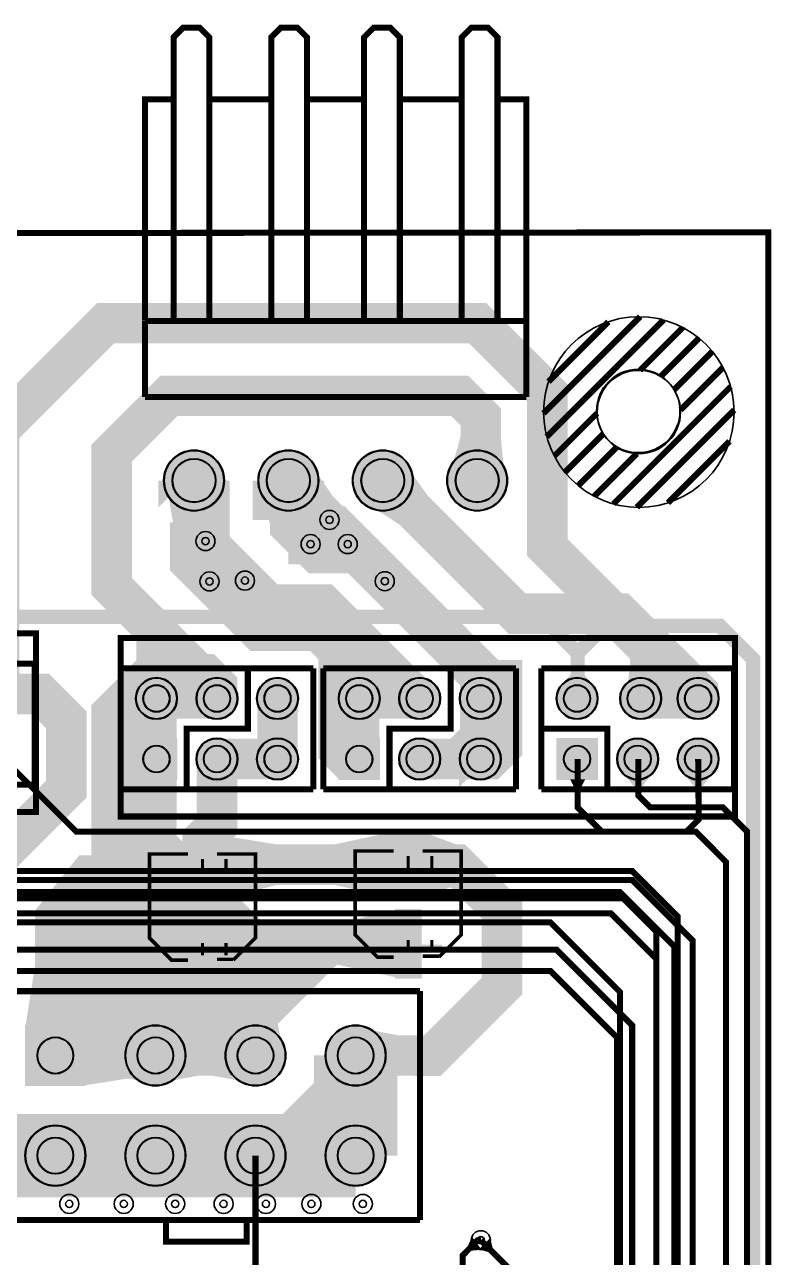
# Model space of a CAD drawing. Header units: millimetres. Extents: x -75 to 77, y -152 to 16.
# Drawn here: x 45.2 to 76.6, y -35.9 to 15.8 of the extents above; entities that cross this region are included whole.
import ezdxf

# ---------------------------------------------------------------- set-up
doc = ezdxf.new("R2010")
doc.units = ezdxf.units.MM
for name, color, linetype, true_color in [('BoardOutLine', 7, 'Continuous', 0xff00ff), ('BottomLayer', 7, 'Continuous', 0x0000ff), ('BottomSolderMaskLayer', 7, 'Continuous', 0xaa00ff), ('Document', 7, 'Continuous', 0xffffff), ('Hole', 7, 'Continuous', 0x222222), ('Inner1', 7, 'Continuous', 0x999966), ('Inner2', 7, 'Continuous', 0x008000), ('Multi-Layer', 7, 'Continuous', 0xc0c0c0), ('TopLayer', 7, 'Continuous', 0xff0000), ('TopPasteMaskLayer', 7, 'Continuous', 0x808080), ('TopSilkLayer', 7, 'Continuous', 0xffcc00), ('TopSolderMaskLayer', 7, 'Continuous', 0x800080)]:
    doc.layers.add(name, color=color, linetype=linetype, true_color=true_color)

msp = doc.modelspace()

# ---------------------------------------------------------------- hatches: boundary and pattern name
at = {"layer": 'BottomLayer'}
for points in [[(53.415, -3.96), (51.29, -3.96), (51.502, -5.085), (53.202, -5.085)], [(55.285, -4.011), (57.407, -3.908), (57.238, -4.785), (55.538, -4.867)], [(60.008, -11.999), (58.563, -11.998), (58.436, -11.232), (60.136, -11.234)], [(65.088, -11.999), (63.643, -11.998), (63.516, -11.279), (65.216, -11.281)], [(59.733, -13.169), (59.733, -11.724), (60.498, -11.596), (60.498, -13.296)], [(59.733, -13.169), (59.733, -11.724), (60.498, -11.596), (60.498, -13.296)], [(61.377, -13.169), (61.377, -11.724), (60.612, -11.596), (60.612, -13.296)], [(61.377, -13.169), (61.377, -11.724), (60.612, -11.596), (60.612, -13.296)], [(49.926, -14.136), (51.626, -14.136), (51.626, -12.446), (49.926, -12.446)], [(58.435, -14.136), (60.135, -14.136), (60.135, -12.446), (58.435, -12.446)], [(60.008, -12.894), (58.563, -12.894), (58.435, -13.659), (60.135, -13.659)], [(65.088, -12.894), (63.643, -12.894), (63.515, -13.659), (65.215, -13.659)], [(65.088, -14.538), (63.643, -14.538), (63.515, -13.773), (65.215, -13.773)], [(62.273, -15.709), (62.273, -14.264), (63.038, -14.136), (63.038, -15.836)], [(63.917, -15.709), (63.917, -14.264), (63.152, -14.136), (63.152, -15.836)], [(51.626, -15.836), (49.926, -15.836), (49.926, -18.386), (51.626, -18.386)], [(50.776, -18.566), (46.533, -22.809), (46.533, -27.427), (54.933, -27.427), (54.933, -22.723)], [(45.283, -26.177), (47.783, -26.177), (47.383, -23.627), (45.683, -23.627)], [(45.283, -26.177), (47.783, -26.177), (47.383, -23.627), (45.683, -23.627)], [(51.018, -26.21), (49.516, -27.713), (49.056, -26.952), (50.258, -25.75)], [(55.995, -26.768), (53.87, -26.768), (54.083, -25.643), (55.783, -25.643)], [(47.783, -26.177), (47.783, -28.677), (50.333, -28.277), (50.333, -26.577)], [(50.074, -28.489), (50.074, -26.364), (48.949, -26.577), (48.949, -28.277)], [(51.391, -28.489), (51.391, -26.364), (52.516, -26.577), (52.516, -28.277)], [(54.274, -28.489), (54.274, -26.364), (53.149, -26.577), (53.149, -28.277)]]:
    msp.add_hatch(color=256, dxfattribs=at).paths.add_polyline_path(points)
at = {"layer": 'BottomSolderMaskLayer'}
for points in [[(51.077, -3.302, 1), (53.627, -3.302, 1)], [(55.039, -3.302, 1), (57.59, -3.302, 1)], [(58.999, -3.302, 1), (61.55, -3.302, 1)], [(62.959, -3.302, 1), (65.51, -3.302, 1)], [(49.901, -12.446, 1), (51.652, -12.446, 1)], [(52.441, -12.446, 1), (54.192, -12.446, 1)], [(54.981, -12.446, 1), (56.732, -12.446, 1)], [(58.41, -12.446, 1), (60.161, -12.446, 1)], [(60.95, -12.446, 1), (62.701, -12.446, 1)], [(63.49, -12.446, 1), (65.241, -12.446, 1)], [(67.554, -12.446, 1), (69.305, -12.446, 1)], [(70.221, -12.446, 1), (71.972, -12.446, 1)], [(72.634, -12.446, 1), (74.385, -12.446, 1)], [(49.901, -14.111), (51.651, -14.111), (51.651, -15.861), (49.901, -15.861)], [(52.441, -14.986, 1), (54.192, -14.986, 1)], [(54.981, -14.986, 1), (56.732, -14.986, 1)], [(58.41, -14.111), (60.16, -14.111), (60.16, -15.861), (58.41, -15.861)], [(60.95, -14.986, 1), (62.701, -14.986, 1)], [(63.49, -14.986, 1), (65.241, -14.986, 1)], [(67.554, -14.111), (69.304, -14.111), (69.304, -15.861), (67.554, -15.861)], [(70.094, -14.986, 1), (71.845, -14.986, 1)], [(72.634, -14.986, 1), (74.385, -14.986, 1)], [(45.257, -26.152), (47.808, -26.152), (47.808, -28.702), (45.257, -28.702)], [(49.457, -27.427, 1), (52.008, -27.427, 1)], [(53.658, -27.427, 1), (56.208, -27.427, 1)], [(57.857, -27.427, 1), (60.408, -27.427, 1)], [(45.257, -31.627, 1), (47.808, -31.627, 1)], [(49.457, -31.627, 1), (52.008, -31.627, 1)], [(53.658, -31.627, 1), (56.208, -31.627, 1)], [(57.857, -31.627, 1), (60.408, -31.627, 1)]]:
    msp.add_hatch(color=256, dxfattribs=at).paths.add_polyline_path(points)
at = {"layer": 'Document'}
for points in [[(61.276, -19.051), (61.405, -19.051), (61.405, -19.567), (61.276, -19.567)], [(52.64, -19.178), (52.769, -19.178), (52.769, -19.694), (52.64, -19.694)], [(52.64, -23.22), (52.769, -23.22), (52.769, -22.704), (52.64, -22.704)], [(61.276, -23.093), (61.405, -23.093), (61.405, -22.577), (61.276, -22.577)], [(52.274, -23.027), (53.134, -23.027), (53.134, -22.898), (52.274, -22.898)], [(60.911, -22.9), (61.771, -22.9), (61.771, -22.771), (60.911, -22.771)]]:
    msp.add_hatch(color=256, dxfattribs=at).paths.add_polyline_path(points)
at = {"layer": 'Inner1'}
for points in [[(67.716, -11.984), (69.16, -12.013), (68.58, -11.236), (68.326, -11.231)], [(59.733, -13.169), (59.733, -11.724), (60.498, -11.596), (60.498, -13.296)], [(59.733, -13.169), (59.733, -11.724), (60.498, -11.596), (60.498, -13.296)], [(61.377, -13.169), (61.377, -11.724), (60.612, -11.596), (60.612, -13.296)], [(61.377, -13.169), (61.377, -11.724), (60.612, -11.596), (60.612, -13.296)], [(58.435, -14.136), (60.135, -14.136), (60.135, -12.446), (58.435, -12.446)], [(60.008, -12.894), (58.563, -12.894), (58.435, -13.659), (60.135, -13.659)], [(74.236, -15.427), (72.791, -15.441), (73.394, -16.2), (73.648, -16.197)], [(64.417, -35.578), (64.019, -35.026), (63.851, -35.408), (64.001, -35.617)]]:
    msp.add_hatch(color=256, dxfattribs=at).paths.add_polyline_path(points)
at = {"layer": 'Inner2'}
for points in [[(51.328, -4.019), (53.449, -3.9), (53.301, -5.035), (51.601, -5.13)], [(55.28, -4.004), (57.403, -3.916), (57.238, -5.049), (55.538, -5.119)], [(60.008, -11.998), (58.563, -11.998), (58.435, -11.233), (60.135, -11.233)], [(61.056, -12.808), (61.843, -11.596), (61.281, -11.057), (60.335, -12.515)], [(59.733, -13.169), (59.733, -11.724), (60.498, -11.596), (60.498, -13.296)], [(59.733, -13.169), (59.733, -11.724), (60.498, -11.596), (60.498, -13.296)], [(61.377, -13.169), (61.377, -11.724), (60.612, -11.596), (60.612, -13.296)], [(61.377, -13.169), (61.377, -11.724), (60.612, -11.596), (60.612, -13.296)], [(65.088, -11.998), (63.643, -11.998), (63.515, -11.533), (65.215, -11.533)], [(58.435, -14.136), (60.135, -14.136), (60.135, -12.446), (58.435, -12.446)], [(58.435, -14.136), (60.135, -14.136), (60.135, -12.446), (58.435, -12.446)], [(60.008, -12.894), (58.563, -12.894), (58.435, -13.659), (60.135, -13.659)], [(60.008, -12.894), (58.563, -12.894), (58.435, -13.659), (60.135, -13.659)], [(65.088, -12.894), (63.643, -12.894), (63.515, -13.659), (65.215, -13.659)], [(63.917, -15.709), (63.917, -14.264), (63.467, -13.784), (63.467, -16.188)], [(65.088, -14.538), (63.643, -14.538), (63.515, -13.773), (65.215, -13.773)], [(62.273, -15.709), (62.273, -14.264), (63.038, -14.136), (63.038, -15.836)], [(62.273, -15.709), (62.273, -14.264), (63.038, -14.136), (63.038, -15.836)], [(63.917, -15.709), (63.917, -14.264), (63.152, -14.136), (63.152, -15.836)], [(65.088, -14.538), (63.643, -14.538), (63.163, -14.088), (65.567, -14.088)], [(70.256, -15.448), (71.7, -15.419), (71.12, -16.196), (70.866, -16.201)], [(68.771, -15.836), (68.136, -15.836), (68.326, -16.217), (68.58, -16.217)], [(55.995, -32.285), (53.87, -32.285), (54.806, -33.41), (55.06, -33.41)]]:
    msp.add_hatch(color=256, dxfattribs=at).paths.add_polyline_path(points)
at = {"layer": 'Multi-Layer'}
for points in [[(51.102, -3.302, 1), (53.602, -3.302, 1)], [(55.064, -3.302, 1), (57.564, -3.302, 1)], [(59.024, -3.302, 1), (61.524, -3.302, 1)], [(62.984, -3.302, 1), (65.484, -3.302, 1)], [(49.926, -12.446, 1), (51.626, -12.446, 1)], [(52.466, -12.446, 1), (54.166, -12.446, 1)], [(55.006, -12.446, 1), (56.706, -12.446, 1)], [(58.435, -12.446, 1), (60.135, -12.446, 1)], [(60.975, -12.446, 1), (62.675, -12.446, 1)], [(63.515, -12.446, 1), (65.215, -12.446, 1)], [(67.579, -12.446, 1), (69.279, -12.446, 1)], [(70.246, -12.446, 1), (71.946, -12.446, 1)], [(72.659, -12.446, 1), (74.359, -12.446, 1)], [(49.926, -14.136), (51.626, -14.136), (51.626, -15.836), (49.926, -15.836)], [(52.466, -14.986, 1), (54.166, -14.986, 1)], [(55.006, -14.986, 1), (56.706, -14.986, 1)], [(58.435, -14.136), (60.135, -14.136), (60.135, -15.836), (58.435, -15.836)], [(60.975, -14.986, 1), (62.675, -14.986, 1)], [(63.515, -14.986, 1), (65.215, -14.986, 1)], [(67.579, -14.136), (69.279, -14.136), (69.279, -15.836), (67.579, -15.836)], [(70.119, -14.986, 1), (71.819, -14.986, 1)], [(72.659, -14.986, 1), (74.359, -14.986, 1)], [(45.283, -26.177), (47.783, -26.177), (47.783, -28.677), (45.283, -28.677)], [(49.483, -27.427, 1), (51.983, -27.427, 1)], [(53.683, -27.427, 1), (56.183, -27.427, 1)], [(57.883, -27.427, 1), (60.383, -27.427, 1)], [(45.283, -31.627, 1), (47.783, -31.627, 1)], [(49.483, -31.627, 1), (51.983, -31.627, 1)], [(53.683, -31.627, 1), (56.183, -31.627, 1)], [(57.883, -31.627, 1), (60.383, -31.627, 1)]]:
    msp.add_hatch(color=256, dxfattribs=at).paths.add_polyline_path(points)
at = {"layer": 'TopLayer'}
for points in [[(63.233, -2.554), (65.35, -2.738), (65.239, -1.599), (63.539, -1.451)], [(57.531, -3.016), (56.029, -4.519), (56.975, -5.164), (58.177, -3.962)], [(57.531, -3.016), (56.029, -4.519), (56.975, -5.164), (58.177, -3.962)], [(61.485, -2.992), (60.013, -4.524), (60.972, -5.151), (62.149, -3.924)], [(53.404, -3.977), (51.279, -3.944), (51.474, -5.072), (53.174, -5.099)], [(51.499, -11.998), (50.054, -11.998), (49.926, -11.233), (51.626, -11.233)], [(53.638, -11.659), (52.468, -12.508), (51.907, -11.97), (53.3, -10.959)], [(60.008, -11.999), (58.563, -11.998), (58.436, -11.232), (60.136, -11.234)], [(71.927, -12.265), (70.565, -11.783), (70.651, -11.002), (72.351, -11.604)], [(73.703, -11.619), (72.682, -12.64), (72.051, -12.19), (73.253, -10.987)], [(73.835, -11.661), (72.661, -12.504), (72.102, -11.963), (73.502, -10.959)], [(44.62, -12.978), (44.62, -11.533), (45.385, -11.406), (45.385, -13.106)], [(51.224, -13.169), (51.224, -11.724), (51.989, -11.596), (51.989, -13.296)], [(52.868, -13.169), (52.868, -11.724), (52.103, -11.596), (52.103, -13.296)], [(59.733, -13.169), (59.733, -11.724), (60.498, -11.596), (60.498, -13.296)], [(59.733, -13.169), (59.733, -11.724), (60.498, -11.696), (60.498, -13.196)], [(59.733, -13.169), (59.733, -11.724), (60.498, -11.696), (60.498, -13.196)], [(61.377, -13.169), (61.377, -11.724), (60.612, -11.596), (60.612, -13.296)], [(61.377, -13.169), (61.377, -11.724), (60.612, -11.696), (60.612, -13.196)], [(61.377, -13.169), (61.377, -11.724), (60.612, -11.696), (60.612, -13.196)], [(65.088, -11.999), (63.643, -11.997), (63.516, -11.533), (65.216, -11.535)], [(71.544, -13.169), (71.544, -11.724), (72.309, -11.596), (72.309, -13.296)], [(73.061, -13.169), (73.061, -11.724), (72.296, -11.596), (72.296, -13.296)], [(49.926, -14.136), (51.626, -14.136), (51.626, -12.446), (49.926, -12.446)], [(51.499, -12.894), (50.054, -12.894), (49.926, -13.659), (51.626, -13.659)], [(56.579, -12.894), (55.134, -12.894), (55.006, -13.659), (56.706, -13.659)], [(58.435, -14.136), (60.135, -14.136), (60.135, -12.446), (58.435, -12.446)], [(58.435, -14.136), (60.135, -14.136), (60.135, -12.446), (58.435, -12.446)], [(60.008, -12.894), (58.563, -12.894), (58.435, -13.659), (60.135, -13.659)], [(65.088, -12.894), (63.643, -12.894), (63.515, -13.659), (65.215, -13.659)], [(56.579, -14.538), (55.134, -14.538), (55.006, -13.773), (56.706, -13.773)], [(65.088, -14.538), (63.643, -14.538), (63.515, -13.773), (65.215, -13.773)], [(53.764, -15.709), (53.764, -14.264), (54.529, -14.136), (54.529, -15.836)], [(55.408, -15.709), (55.408, -14.264), (54.643, -14.136), (54.643, -15.836)], [(58.435, -15.836), (60.101, -14.136), (59.021, -14.004), (57.825, -15.212)], [(62.273, -15.709), (62.273, -14.264), (63.038, -14.136), (63.038, -15.836)], [(63.917, -15.709), (63.917, -14.264), (63.152, -14.136), (63.152, -15.836)], [(54.039, -15.434), (52.594, -15.434), (52.466, -16.199), (54.166, -16.199)], [(60.79, -20.822), (60.79, -18.022), (58.24, -18.571), (58.24, -20.271)], [(60.79, -20.822), (60.79, -18.022), (61.89, -18.022), (61.89, -20.822)], [(61.89, -18.022), (61.89, -20.822), (63.363, -20.271), (63.363, -18.571)], [(52.154, -20.949), (52.154, -18.149), (53.254, -18.149), (53.254, -20.949)], [(53.254, -18.149), (53.254, -20.949), (55.804, -20.271), (55.804, -18.571)], [(52.154, -24.27), (52.154, -21.47), (49.604, -22.02), (49.604, -23.72)], [(52.154, -24.27), (52.154, -21.47), (50.81, -22.02), (50.81, -23.72)], [(52.154, -24.27), (52.154, -21.47), (53.254, -21.47), (53.254, -24.27)], [(53.254, -21.47), (53.254, -24.27), (55.804, -23.593), (55.804, -21.893)], [(60.79, -24.143), (60.79, -21.343), (58.24, -21.893), (58.24, -23.593)], [(60.79, -24.143), (60.79, -21.343), (61.89, -21.343), (61.89, -24.143)], [(54.933, -27.427), (54.933, -24.96), (57.15, -22.743), (48.25, -22.743), (48.123, -22.87), (48.123, -23.555), (46.533, -25.146), (46.533, -27.427)], [(45.283, -26.177), (47.783, -26.177), (47.383, -24.46), (45.683, -24.46)], [(55.995, -26.768), (53.87, -26.768), (54.083, -25.839), (55.783, -25.839)], [(47.783, -26.177), (47.783, -28.677), (50.333, -28.277), (50.333, -26.577)], [(50.074, -28.489), (50.074, -26.364), (48.949, -26.577), (48.949, -28.277)], [(51.391, -28.489), (51.391, -26.364), (52.516, -26.577), (52.516, -28.277)], [(54.274, -28.489), (54.274, -26.364), (53.149, -26.577), (53.149, -28.277)], [(59.793, -26.366), (59.79, -28.491), (60.915, -28.28), (60.918, -26.58)], [(64.298, -35.568), (64.779, -35.088), (64.882, -35.493), (64.703, -35.672)]]:
    msp.add_hatch(color=256, dxfattribs=at).paths.add_polyline_path(points)
at = {"layer": 'TopPasteMaskLayer'}
for points in [[(60.79, -20.822), (60.79, -18.022), (61.89, -18.022), (61.89, -20.822)], [(52.154, -20.949), (52.154, -18.149), (53.254, -18.149), (53.254, -20.949)], [(52.154, -24.27), (52.154, -21.47), (53.254, -21.47), (53.254, -24.27)], [(60.79, -24.143), (60.79, -21.343), (61.89, -21.343), (61.89, -24.143)]]:
    msp.add_hatch(color=256, dxfattribs=at).paths.add_polyline_path(points)
at = {"layer": 'TopSilkLayer'}
for points in [[(62.265, -19.051), (62.394, -19.051), (62.394, -19.567), (62.265, -19.567)], [(53.629, -19.178), (53.758, -19.178), (53.758, -19.694), (53.629, -19.694)], [(53.629, -23.22), (53.758, -23.22), (53.758, -22.704), (53.629, -22.704)], [(62.265, -23.093), (62.394, -23.093), (62.394, -22.577), (62.265, -22.577)], [(53.264, -23.027), (54.123, -23.027), (54.123, -22.898), (53.264, -22.898)], [(61.9, -22.9), (62.76, -22.9), (62.76, -22.771), (61.9, -22.771)]]:
    msp.add_hatch(color=256, dxfattribs=at).paths.add_polyline_path(points)
at = {"layer": 'TopSolderMaskLayer'}
for points in [[(51.077, -3.302, 1), (53.627, -3.302, 1)], [(55.039, -3.302, 1), (57.59, -3.302, 1)], [(58.999, -3.302, 1), (61.55, -3.302, 1)], [(62.959, -3.302, 1), (65.51, -3.302, 1)], [(49.901, -12.446, 1), (51.652, -12.446, 1)], [(52.441, -12.446, 1), (54.192, -12.446, 1)], [(54.981, -12.446, 1), (56.732, -12.446, 1)], [(58.41, -12.446, 1), (60.161, -12.446, 1)], [(60.95, -12.446, 1), (62.701, -12.446, 1)], [(63.49, -12.446, 1), (65.241, -12.446, 1)], [(67.554, -12.446, 1), (69.305, -12.446, 1)], [(70.221, -12.446, 1), (71.972, -12.446, 1)], [(72.634, -12.446, 1), (74.385, -12.446, 1)], [(49.901, -14.111), (51.651, -14.111), (51.651, -15.861), (49.901, -15.861)], [(52.441, -14.986, 1), (54.192, -14.986, 1)], [(54.981, -14.986, 1), (56.732, -14.986, 1)], [(58.41, -14.111), (60.16, -14.111), (60.16, -15.861), (58.41, -15.861)], [(60.95, -14.986, 1), (62.701, -14.986, 1)], [(63.49, -14.986, 1), (65.241, -14.986, 1)], [(67.554, -14.111), (69.304, -14.111), (69.304, -15.861), (67.554, -15.861)], [(70.094, -14.986, 1), (71.845, -14.986, 1)], [(72.634, -14.986, 1), (74.385, -14.986, 1)], [(52.144, -21.013), (52.144, -18.084), (53.264, -18.084), (53.264, -21.013)], [(60.78, -20.886), (60.78, -17.957), (61.9, -17.957), (61.9, -20.886)], [(52.144, -24.334), (52.144, -21.405), (53.264, -21.405), (53.264, -24.334)], [(60.78, -24.207), (60.78, -21.278), (61.9, -21.278), (61.9, -24.207)], [(45.257, -26.152), (47.808, -26.152), (47.808, -28.702), (45.257, -28.702)], [(49.457, -27.427, 1), (52.008, -27.427, 1)], [(53.658, -27.427, 1), (56.208, -27.427, 1)], [(57.857, -27.427, 1), (60.408, -27.427, 1)], [(45.257, -31.627, 1), (47.808, -31.627, 1)], [(49.457, -31.627, 1), (52.008, -31.627, 1)], [(53.658, -31.627, 1), (56.208, -31.627, 1)], [(57.857, -31.627, 1), (60.408, -31.627, 1)]]:
    msp.add_hatch(color=256, dxfattribs=at).paths.add_polyline_path(points)

# ---------------------------------------------------------------- linework, layer by layer
at = {"layer": 'BoardOutLine', "const_width": 0.254}
msp.add_lwpolyline([(-74.422, 6.985), (76.454, 7.112), (76.454, -103.378), (34.036, -103.378), (34.036, -89.662), (14.986, -89.154), (14.986, -103.378), (-34.036, -103.378), (-34.163, -147.955), (-74.295, -147.828), (-74.422, 6.985)], close=True, dxfattribs=at)
at = {"layer": 'BottomLayer', "const_width": 1.7}
for points in [[(59.286, -12.446), (59.286, -10.01), (57.785, -8.509), (54.991, -8.509), (52.352, -5.87), (52.352, -3.302)], [(64.366, -12.446), (64.366, -11.28), (59.055, -5.969), (57.531, -5.969), (56.388, -4.826), (56.388, -3.376), (56.314, -3.302)], [(61.825, -12.446), (61.722, -12.446), (59.286, -10.01)], [(53.316, -12.446), (53.316, -11.914), (52.832, -11.43), (50.546, -11.43), (48.895, -13.081), (48.895, -19.304)], [(50.776, -12.446), (50.776, -12.597), (49.657, -13.716), (49.657, -26.351), (50.733, -27.427)], [(50.776, -12.446), (53.316, -12.446)], [(50.776, -14.986), (50.776, -12.446)], [(61.825, -12.446), (59.285, -12.446)], [(59.285, -12.446), (61.825, -12.446)], [(59.285, -14.986), (59.285, -12.446)], [(64.365, -14.986), (64.365, -12.446)], [(46.533, -27.427), (46.533, -22.809), (50.776, -18.566), (50.776, -14.986)], [(61.825, -14.986), (64.365, -14.986)], [(54.933, -27.427), (54.933, -22.723), (50.776, -18.566)], [(48.895, -19.876), (47.943, -19.876), (46.533, -21.641), (46.533, -27.427)], [(50.733, -27.427), (46.533, -27.427)], [(54.933, -27.427), (50.733, -27.427)]]:
    msp.add_lwpolyline(points, dxfattribs=at)
at = {"layer": 'BottomSolderMaskLayer'}
for centre, radius in [((52.352, -3.302), 1.275), ((56.314, -3.302), 1.275), ((60.274, -3.302), 1.275), ((64.234, -3.302), 1.275), ((52.352, -3.302), 0.918), ((56.314, -3.302), 0.918), ((60.274, -3.302), 0.918), ((64.234, -3.302), 0.918), ((50.776, -12.446), 0.875), ((50.776, -12.446), 0.566), ((53.316, -12.446), 0.875), ((53.316, -12.446), 0.566), ((55.856, -12.446), 0.875), ((55.856, -12.446), 0.566), ((59.285, -12.446), 0.875), ((59.285, -12.446), 0.566), ((61.825, -12.446), 0.875), ((61.825, -12.446), 0.566), ((64.365, -12.446), 0.875), ((64.365, -12.446), 0.566), ((68.429, -12.446), 0.875), ((68.429, -12.446), 0.566), ((71.096, -12.446), 0.875), ((71.096, -12.446), 0.566), ((73.509, -12.446), 0.875), ((73.509, -12.446), 0.566), ((50.776, -14.986), 0.566), ((53.316, -14.986), 0.875), ((53.316, -14.986), 0.566), ((55.856, -14.986), 0.875), ((55.856, -14.986), 0.566), ((59.285, -14.986), 0.566), ((61.825, -14.986), 0.875), ((61.825, -14.986), 0.566), ((64.365, -14.986), 0.875), ((64.365, -14.986), 0.566), ((68.429, -14.986), 0.566), ((70.969, -14.986), 0.875), ((70.969, -14.986), 0.566), ((73.509, -14.986), 0.875), ((73.509, -14.986), 0.566), ((50.733, -27.427), 1.275), ((54.933, -27.427), 1.275), ((59.133, -27.427), 1.275), ((46.533, -27.427), 0.765), ((50.733, -27.427), 0.765), ((54.933, -27.427), 0.765), ((59.133, -27.427), 0.765), ((46.533, -31.627), 1.275), ((50.733, -31.627), 1.275), ((54.933, -31.627), 1.275), ((59.133, -31.627), 1.275), ((46.533, -31.627), 0.765), ((50.733, -31.627), 0.765), ((54.933, -31.627), 0.765), ((59.133, -31.627), 0.765)]:
    msp.add_circle(centre, radius, dxfattribs=at)
at = {"layer": 'Hole'}
for centre in [(58.039, -4.953), (52.832, -5.842), (57.244, -5.969), (58.801, -5.969), (53.001, -7.535), (54.491, -7.501), (60.358, -7.526), (47.117, -33.655), (49.403, -33.655), (51.562, -33.655), (53.594, -33.655), (55.372, -33.655), (57.277, -33.655), (59.436, -33.655), (64.389, -35.179)]:
    msp.add_circle(centre, 0.152, dxfattribs=at)
at = {"layer": 'Inner1'}
for points, const_width in [([(68.453, -12.446), (68.453, -10.541), (66.929, -9.017), (41.148, -9.017), (39.243, -10.922), (39.243, -12.105), (39.092, -12.256)], 0.6), ([(68.453, -10.541), (69.596, -9.398), (74.422, -9.398), (75.819, -10.795), (75.819, -54.991), (71.12, -59.69), (71.12, -76.2), (69.84, -77.48), (69.84, -86.233)], 0.6), ([(61.825, -12.446), (59.285, -12.446)], 1.7), ([(59.285, -12.446), (61.825, -12.446)], 1.7), ([(59.285, -14.986), (59.285, -12.446)], 1.7), ([(31.242, -79.121), (31.369, -78.994), (31.877, -78.994), (32.893, -80.01), (32.893, -84.201), (38.354, -89.662), (43.688, -89.662), (44.45, -88.9), (44.45, -73.533), (50.673, -67.31), (53.213, -67.31), (53.213, -57.912), (58.039, -53.086), (72.39, -53.086), (73.66, -51.816), (73.66, -44.196), (71.755, -42.291), (71.755, -23.368), (69.85, -21.463), (-25.527, -21.463), (-27.074, -19.916), (-27.074, -14.796)], 0.254), ([(31.242, -80.645), (30.861, -81.026), (30.861, -83.439), (37.719, -90.297), (44.196, -90.297), (45.212, -89.281), (45.212, -74.549), (51.308, -68.453), (53.721, -68.453), (55.245, -66.929), (55.245, -57.15), (57.785, -54.61), (72.517, -54.61), (74.422, -52.705), (74.422, -43.561), (72.517, -41.656), (72.517, -22.86), (70.231, -20.574), (-23.495, -20.574), (-24.534, -19.535), (-24.534, -14.796)], 0.254), ([(17.399, -81.915), (23.749, -88.265), (34.29, -88.265), (37.338, -91.313), (44.704, -91.313), (46.101, -89.916), (46.101, -74.676), (51.435, -69.342), (53.975, -69.342), (56.007, -67.31), (56.007, -57.531), (57.785, -55.753), (73.152, -55.753), (75.057, -53.848), (75.057, -43.053), (73.279, -41.275), (73.279, -22.606), (70.739, -20.066), (4.445, -20.066), (2.897, -18.518), (2.897, -14.732)], 0.254), ([(44.173, -14.796), (47.412, -18.034), (73.025, -18.034), (73.533, -17.526), (73.51, -14.986)], 0.254), ([(38.354, -82.677), (37.973, -82.296), (36.703, -82.296), (36.195, -82.804), (36.195, -83.947), (38.862, -86.614), (42.291, -86.614), (43.307, -85.598), (43.307, -71.501), (49.784, -65.024), (51.054, -65.024), (52.07, -64.008), (52.07, -60.071), (50.229, -58.23), (50.229, -46.927), (52.197, -44.958), (68.707, -44.958), (70.739, -42.926), (70.739, -26.162), (67.564, -22.987), (-42.799, -22.987)], 0.254), ([(37.338, -83.566), (39.624, -85.852), (41.529, -85.852), (42.545, -84.836), (42.545, -71.374), (49.022, -64.897), (49.022, -46.355), (51.181, -44.196), (68.453, -44.196), (70.104, -42.545), (70.104, -26.67), (67.31, -23.876), (-42.068, -23.876), (-42.672, -24.48), (-42.672, -25.908)], 0.254), ([(-7.874, -67.437), (-5.207, -64.77), (18.034, -64.77), (19.304, -63.5), (46.736, -63.5), (48.133, -62.103), (48.133, -44.958), (49.784, -43.307), (62.738, -43.307), (63.627, -42.418), (63.627, -35.817), (64.255, -35.179), (64.389, -35.179)], 0.254)]:
    msp.add_lwpolyline(points, dxfattribs=dict(at, const_width=const_width))
at = {"layer": 'Inner2'}
for points, const_width in [([(59.285, -12.446), (59.285, -10.263), (57.658, -8.636), (54.864, -8.636), (52.451, -6.223), (52.451, -3.401), (52.352, -3.302)], 1.7), ([(64.365, -12.446), (64.365, -11.533), (59.182, -6.35), (57.531, -6.35), (56.388, -5.207), (56.388, -3.376), (56.314, -3.302)], 1.7), ([(61.825, -12.446), (61.468, -12.446), (59.285, -10.263)], 1.7), ([(59.285, -12.446), (59.285, -14.986)], 1.7), ([(61.825, -12.446), (59.285, -12.446)], 1.7), ([(59.285, -12.446), (61.825, -12.446)], 1.7), ([(59.285, -14.986), (59.285, -12.446)], 1.7), ([(64.365, -14.986), (64.365, -12.446)], 1.7), ([(61.825, -14.986), (63.467, -14.986), (64.365, -14.088)], 1.7), ([(61.825, -14.986), (64.365, -14.986)], 1.7), ([(51.435, -72.898), (51.689, -73.152), (67.564, -73.152), (70.866, -69.85), (70.866, -56.642), (69.596, -55.372), (67.31, -55.372), (66.167, -54.229), (66.167, -44.196), (70.231, -40.132), (70.231, -24.765), (67.31, -21.844), (7.874, -21.844), (5.437, -19.407), (5.437, -14.732)], 0.254), ([(28.321, -74.422), (33.528, -69.215), (38.227, -69.215), (44.323, -75.311), (68.58, -75.311), (72.771, -71.12), (72.771, -54.102), (71.628, -52.959), (69.469, -52.959), (68.453, -51.943), (68.453, -45.466), (72.644, -41.275), (72.644, -21.59), (70.739, -19.685), (43.434, -19.685), (41.633, -17.884), (41.633, -14.796)], 0.254), ([(36.068, -73.152), (35.433, -72.517), (35.433, -71.374), (36.068, -70.739), (37.465, -70.739), (44.069, -77.343), (68.961, -77.343), (74.676, -71.628), (74.676, -19.304), (73.406, -18.034), (69.469, -18.034), (68.453, -17.018), (68.453, -14.986)], 0.254), ([(36.703, -71.755), (43.307, -78.359), (69.342, -78.359), (75.565, -72.136), (75.565, -18.034), (74.549, -17.018), (71.501, -17.018), (70.993, -16.51), (70.993, -14.986)], 0.254), ([(49.022, -74.295), (68.199, -74.295), (71.755, -70.739), (71.755, -54.991), (70.866, -54.102), (68.707, -54.102), (67.564, -52.959), (67.564, -44.958), (71.755, -40.767), (71.755, -22.225), (70.358, -20.828), (42.291, -20.828), (39.092, -17.629), (39.092, -14.796)], 0.254), ([(56.134, -48.387), (54.933, -47.186), (54.933, -31.627)], 0.254)]:
    msp.add_lwpolyline(points, dxfattribs=dict(at, const_width=const_width))
at = {"layer": 'Multi-Layer'}
for centre, radius in [((70.993, -0.381), 1.75), ((52.352, -3.302), 1.25), ((56.314, -3.302), 1.25), ((60.274, -3.302), 1.25), ((64.234, -3.302), 1.25), ((52.352, -3.302), 0.9), ((56.314, -3.302), 0.9), ((60.274, -3.302), 0.9), ((64.234, -3.302), 0.9), ((58.039, -4.953), 0.4), ((52.832, -5.842), 0.4), ((57.244, -5.969), 0.4), ((58.801, -5.969), 0.4), ((53.001, -7.535), 0.4), ((54.491, -7.501), 0.4), ((60.358, -7.526), 0.4), ((50.776, -12.446), 0.85), ((50.776, -12.446), 0.55), ((53.316, -12.446), 0.85), ((53.316, -12.446), 0.55), ((55.856, -12.446), 0.85), ((55.856, -12.446), 0.55), ((59.285, -12.446), 0.85), ((59.285, -12.446), 0.55), ((61.825, -12.446), 0.85), ((61.825, -12.446), 0.55), ((64.365, -12.446), 0.85), ((64.365, -12.446), 0.55), ((68.429, -12.446), 0.85), ((68.429, -12.446), 0.55), ((71.096, -12.446), 0.85), ((71.096, -12.446), 0.55), ((73.509, -12.446), 0.85), ((73.509, -12.446), 0.55), ((50.776, -14.986), 0.55), ((53.316, -14.986), 0.85), ((53.316, -14.986), 0.55), ((55.856, -14.986), 0.85), ((55.856, -14.986), 0.55), ((59.285, -14.986), 0.55), ((61.825, -14.986), 0.85), ((61.825, -14.986), 0.55), ((64.365, -14.986), 0.85), ((64.365, -14.986), 0.55), ((68.429, -14.986), 0.55), ((70.969, -14.986), 0.85), ((70.969, -14.986), 0.55), ((73.509, -14.986), 0.85), ((73.509, -14.986), 0.55), ((50.733, -27.427), 1.25), ((54.933, -27.427), 1.25), ((59.133, -27.427), 1.25), ((46.533, -27.427), 0.75), ((50.733, -27.427), 0.75), ((54.933, -27.427), 0.75), ((59.133, -27.427), 0.75), ((46.533, -31.627), 1.25), ((50.733, -31.627), 1.25), ((54.933, -31.627), 1.25), ((59.133, -31.627), 1.25), ((46.533, -31.627), 0.75), ((50.733, -31.627), 0.75), ((54.933, -31.627), 0.75), ((59.133, -31.627), 0.75), ((47.117, -33.655), 0.4), ((49.403, -33.655), 0.4), ((51.562, -33.655), 0.4), ((53.594, -33.655), 0.4), ((55.372, -33.655), 0.4), ((57.277, -33.655), 0.4), ((59.436, -33.655), 0.4), ((64.389, -35.179), 0.4)]:
    msp.add_circle(centre, radius, dxfattribs=at)
at = {"layer": 'TopLayer'}
for points, const_width in [([(73.509, -12.446), (67.183, -6.12), (67.183, 0.381), (64.262, 3.302), (48.641, 3.302), (44.172, -1.167), (44.172, -12.256)], 1.7), ([(50.777, -12.446), (50.777, -9.629), (48.895, -7.747), (48.895, -2.159), (51.308, 0.254), (63.5, 0.254), (64.389, -0.635), (64.389, -3.147), (64.234, -3.302)], 1.7), ([(52.352, -3.302), (52.352, -5.052), (52.324, -5.08)], 3), ([(56.314, -3.302), (56.314, -4.953)], 3), ([(52.832, -5.842), (52.832, -5.842), (52.324, -5.842), (52.324, -3.33), (52.352, -3.302)], 1.7), ([(64.365, -14.986), (64.77, -14.986), (65.278, -14.478), (65.278, -11.684), (64.696, -11.684), (56.314, -3.302)], 1.7), ([(58.039, -4.953), (58.039, -4.953), (57.965, -4.953), (56.314, -3.302)], 1.7), ([(60.274, -3.302), (60.325, -3.302), (65.913, -8.89), (70.231, -8.89), (71.501, -10.16), (71.501, -12.041), (71.096, -12.446)], 1.7), ([(58.801, -5.969), (58.801, -5.969), (58.801, -5.715), (58.039, -4.953)], 1.7), ([(53.001, -7.535), (52.197, -6.731), (52.197, -5.052)], 1.7), ([(54.491, -7.501), (52.832, -5.842)], 1.7), ([(57.244, -5.969), (56.314, -5.969)], 1.7), ([(58.801, -5.969), (57.244, -5.969)], 1.7), ([(60.358, -7.526), (58.801, -5.969)], 1.7), ([(64.366, -12.446), (64.366, -11.534), (58.801, -5.969)], 1.7), ([(57.576, -9.602), (55.068, -9.602), (53.001, -7.535)], 1.7), ([(59.286, -12.446), (59.286, -10.137), (57.658, -8.509), (55.499, -8.509), (54.491, -7.501)], 1.7), ([(64.365, -12.446), (64.365, -11.533), (60.358, -7.526)], 1.7), ([(59.285, -14.986), (58.801, -14.986), (58.42, -14.605), (58.42, -10.445), (56.484, -8.509)], 1.7), ([(50.776, -9.637), (49.932, -8.784)], 1.7), ([(53.316, -12.446), (53.316, -12.177), (50.776, -9.637)], 1.7), ([(61.825, -12.446), (61.595, -12.446), (59.285, -10.136)], 1.7), ([(73.509, -12.446), (73.509, -12.168), (71.501, -10.16)], 1.7), ([(59.285, -12.446), (59.285, -11.028)], 1.7), ([(44.172, -12.256), (45.911, -12.256), (46.99, -13.335), (46.99, -16.256), (41.402, -21.844)], 1.7), ([(50.776, -12.446), (53.316, -12.446)], 1.7), ([(50.776, -14.986), (50.776, -12.446)], 1.7), ([(55.856, -14.986), (55.856, -12.446)], 1.7), ([(59.285, -14.986), (59.285, -12.446)], 1.7), ([(61.825, -12.446), (59.285, -12.446)], 1.7), ([(59.285, -14.986), (59.285, -12.446)], 1.7), ([(61.825, -12.446), (59.285, -12.446)], 1.5), ([(59.285, -12.446), (61.825, -12.446)], 1.5), ([(64.365, -14.986), (64.365, -12.446)], 1.7), ([(71.096, -12.446), (73.509, -12.446)], 1.7), ([(50.777, -14.986), (50.777, -16.279), (49.403, -17.653), (49.403, -21.463), (50.81, -22.87), (52.705, -22.87)], 1.7), ([(53.316, -14.986), (53.316, -17.78), (52.705, -18.391), (52.705, -19.548)], 1.7), ([(53.316, -14.986), (55.856, -14.986)], 1.7), ([(61.825, -14.986), (64.365, -14.986)], 1.7), ([(52.705, -19.548), (52.832, -19.421), (61.341, -19.421)], 1.7), ([(61.341, -19.421), (63.363, -19.421), (65.278, -21.336), (65.278, -24.511), (62.357, -27.432), (59.134, -27.427)], 1.7), ([(52.705, -22.87), (48.123, -22.87), (46.533, -24.46), (46.533, -27.427)], 1.7), ([(58.029, -22.743), (52.833, -22.743), (52.705, -22.87)], 1.7), ([(54.933, -27.427), (54.933, -25.839), (58.029, -22.743), (61.341, -22.743)], 1.7), ([(59.133, -31.627), (59.133, -27.427)], 3.5), ([(46.533, -27.427), (50.733, -27.427)], 1.7), ([(50.733, -27.427), (54.933, -27.427)], 1.7), ([(59.69, -27.686), (55.49, -31.886)], 2), ([(34.876, -31.627), (46.533, -31.627)], 3.5), ([(46.533, -31.627), (50.733, -31.627)], 3.5), ([(50.733, -31.627), (54.933, -31.627)], 3.5), ([(54.933, -31.627), (59.133, -31.627)], 3.5), ([(64.389, -35.179), (67.691, -38.481), (68.453, -38.481), (68.006, -38.928), (68.006, -38.968)], 0.254)]:
    msp.add_lwpolyline(points, dxfattribs=dict(at, const_width=const_width))
at = {"layer": 'TopSilkLayer'}
for points, const_width in [([(51.494, 3.399), (51.494, 15.298), (51.892, 15.697), (52.594, 15.697), (52.992, 15.297), (52.992, 3.398)], 0.254), ([(55.591, 3.4), (55.591, 15.3), (55.99, 15.699), (56.691, 15.699), (57.09, 15.3), (57.09, 3.4)], 0.254), ([(59.491, 3.4), (59.491, 15.3), (59.89, 15.699), (60.591, 15.699), (60.99, 15.3), (60.99, 3.4)], 0.254), ([(63.589, 3.402), (63.589, 15.302), (63.988, 15.701), (64.689, 15.701), (65.088, 15.302), (65.088, 3.402)], 0.254), ([(51.491, 12.7), (50.291, 12.7), (50.291, 3.4)], 0.254), ([(52.993, 12.698), (55.593, 12.698)], 0.254), ([(57.093, 12.698), (59.493, 12.698)], 0.254), ([(60.993, 12.698), (63.593, 12.698)], 0.254), ([(65.093, 12.698), (66.293, 12.698), (66.293, 3.398)], 0.254), ([(67.02, -0.481), (71.073, 3.572)], 0.254), ([(50.293, 3.398), (66.293, 3.398)], 0.254), ([(50.293, 3.398), (50.293, 0.198)], 0.254), ([(66.293, 0.198), (66.293, 3.398)], 0.254), ([(67.157, -1.467), (72.058, 3.435)], 0.254), ([(67.23, 0.851), (69.74, 3.362)], 0.254), ([(71.067, 1.321), (72.866, 3.12)], 0.254), ([(71.933, 1.065), (73.544, 2.675)], 0.254), ([(72.499, 0.507), (74.107, 2.116)], 0.254), ([(72.768, -0.346), (74.555, 1.442)], 0.254), ([(69.953, -4.283), (74.875, 0.639)], 0.254), ([(50.293, 0.198), (66.293, 0.198)], 0.254), ([(67.471, -2.275), (69.27, -0.476)], 0.254), ([(70.932, -4.427), (75.019, -0.34)], 0.254), ([(67.916, -2.952), (69.527, -1.342)], 0.254), ([(72.246, -4.235), (74.827, -1.654)], 0.254), ([(68.476, -3.515), (70.084, -1.907)], 0.254), ([(69.15, -3.964), (70.937, -2.176)], 0.254), ([(37.592, -10.986), (45.672, -10.986)], 0.254), ([(45.672, -10.986), (45.672, -16.066)], 0.254), ([(49.276, -11.176), (49.276, -16.256)], 0.254), ([(49.276, -11.176), (57.356, -11.176)], 0.254), ([(54.61, -11.176), (54.61, -13.716), (52.046, -13.709), (52.046, -16.256)], 0.254), ([(57.356, -11.176), (57.356, -16.256)], 0.254), ([(57.785, -11.176), (57.785, -16.256)], 0.254), ([(57.785, -11.176), (65.865, -11.176)], 0.254), ([(63.119, -11.176), (63.119, -13.716), (60.555, -13.709), (60.555, -16.256)], 0.254), ([(65.865, -11.176), (65.865, -16.256)], 0.254), ([(66.929, -11.176), (66.929, -16.256)], 0.254), ([(66.929, -11.176), (75.009, -11.176)], 0.254), ([(75.009, -11.176), (75.009, -16.256)], 0.254), ([(66.929, -13.709), (69.699, -13.709), (69.699, -16.256)], 0.254), ([(37.592, -16.066), (45.672, -16.066)], 0.254), ([(49.276, -16.256), (57.356, -16.256)], 0.254), ([(57.785, -16.256), (65.865, -16.256)], 0.254), ([(66.929, -16.256), (75.009, -16.256)], 0.254), ([(52.097, -18.973), (50.478, -18.973), (50.478, -22.489), (51.415, -23.426), (52.097, -23.426)], 0.152), ([(53.312, -18.973), (54.931, -18.973), (54.931, -22.49), (53.995, -23.426)], 0.152), ([(60.733, -18.846), (59.114, -18.846), (59.114, -22.362), (60.051, -23.299), (60.733, -23.299)], 0.152), ([(61.948, -18.846), (63.567, -18.846), (63.567, -22.363), (62.631, -23.299)], 0.152), ([(62.631, -23.265), (61.948, -23.265)], 0.152), ([(53.995, -23.392), (53.312, -23.392)], 0.152), ([(43.833, -24.727), (61.833, -24.727)], 0.254), ([(61.833, -24.727), (61.833, -34.327)], 0.254), ([(43.833, -34.327), (61.833, -34.327)], 0.254), ([(51.182, -34.353), (51.182, -35.242), (54.565, -35.242), (54.565, -34.353)], 0.254)]:
    msp.add_lwpolyline(points, dxfattribs=dict(at, const_width=const_width))
at = {"layer": 'TopSilkLayer', "const_width": 0.254}
for points in [[(19.939, -9.716), (45.72, -9.716), (45.72, -17.209), (19.939, -17.209), (19.939, -9.716)], [(49.276, -9.906), (75.057, -9.906), (75.057, -17.399), (49.276, -17.399), (49.276, -9.906)]]:
    msp.add_lwpolyline(points, close=True, dxfattribs=at)
at = {"layer": 'TopSilkLayer'}
for radius in [4, 1.75]:
    msp.add_circle((71.02, -0.428), radius, dxfattribs=at)
at = {"layer": 'TopSolderMaskLayer'}
for centre, radius in [((52.352, -3.302), 1.275), ((56.314, -3.302), 1.275), ((60.274, -3.302), 1.275), ((64.234, -3.302), 1.275), ((52.352, -3.302), 0.918), ((56.314, -3.302), 0.918), ((60.274, -3.302), 0.918), ((64.234, -3.302), 0.918), ((50.776, -12.446), 0.875), ((50.776, -12.446), 0.566), ((53.316, -12.446), 0.875), ((53.316, -12.446), 0.566), ((55.856, -12.446), 0.875), ((55.856, -12.446), 0.566), ((59.285, -12.446), 0.875), ((59.285, -12.446), 0.566), ((61.825, -12.446), 0.875), ((61.825, -12.446), 0.566), ((64.365, -12.446), 0.875), ((64.365, -12.446), 0.566), ((68.429, -12.446), 0.875), ((68.429, -12.446), 0.566), ((71.096, -12.446), 0.875), ((71.096, -12.446), 0.566), ((73.509, -12.446), 0.875), ((73.509, -12.446), 0.566), ((50.776, -14.986), 0.566), ((53.316, -14.986), 0.875), ((53.316, -14.986), 0.566), ((55.856, -14.986), 0.875), ((55.856, -14.986), 0.566), ((59.285, -14.986), 0.566), ((61.825, -14.986), 0.875), ((61.825, -14.986), 0.566), ((64.365, -14.986), 0.875), ((64.365, -14.986), 0.566), ((68.429, -14.986), 0.566), ((70.969, -14.986), 0.875), ((70.969, -14.986), 0.566), ((73.509, -14.986), 0.875), ((73.509, -14.986), 0.566), ((50.733, -27.427), 1.275), ((54.933, -27.427), 1.275), ((59.133, -27.427), 1.275), ((46.533, -27.427), 0.765), ((50.733, -27.427), 0.765), ((54.933, -27.427), 0.765), ((59.133, -27.427), 0.765), ((46.533, -31.627), 1.275), ((50.733, -31.627), 1.275), ((54.933, -31.627), 1.275), ((59.133, -31.627), 1.275), ((46.533, -31.627), 0.765), ((50.733, -31.627), 0.765), ((54.933, -31.627), 0.765), ((59.133, -31.627), 0.765)]:
    msp.add_circle(centre, radius, dxfattribs=at)

doc.saveas('drawing.dxf')
